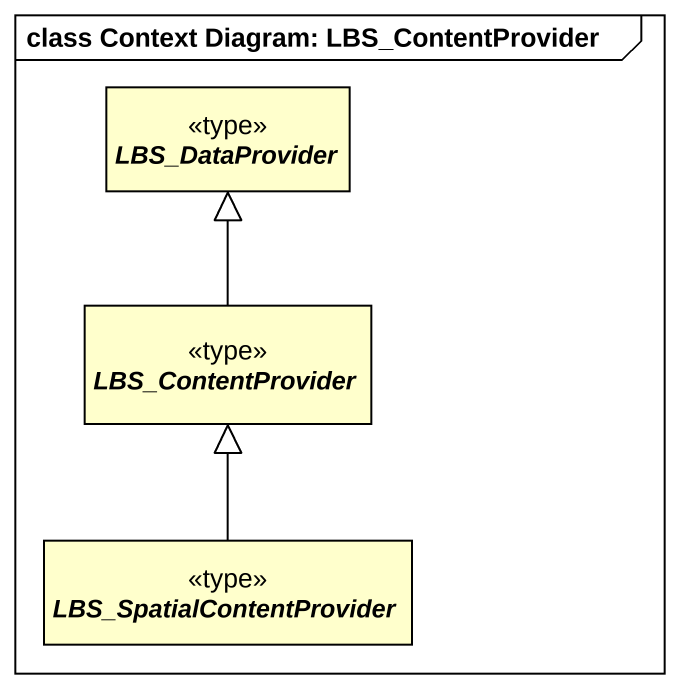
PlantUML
@startuml
mainframe class Context Diagram: LBS_ContentProvider
hide circle
hide empty members
abstract class LBS_DataProvider <<type>>
abstract class LBS_ContentProvider <<type>>
abstract class LBS_SpatialContentProvider <<type>>
LBS_ContentProvider -up-|> LBS_DataProvider
LBS_SpatialContentProvider -up-|> LBS_ContentProvider
@enduml
